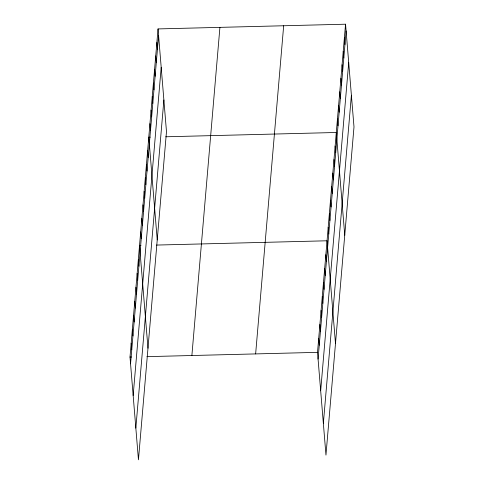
<?xml version="1.0" encoding="UTF-8"?>
<svg xmlns="http://www.w3.org/2000/svg" width="484" height="484" viewBox="0 0 484 484"><rect width="100%" height="100%" fill="white"/><g stroke="black" fill="none" stroke-linecap="round" stroke-linejoin="round"><path stroke-width="0.73" d="M158.038 28.919L166.484 131.648L138.448 459.8L130.002 357.071L158.038 28.919L345.552 24.2L353.998 126.929L325.962 455.081L317.516 352.352L345.552 24.2M130.553 363.811L158.595 35.659M133.16 395.488L161.196 67.337M135.841 428.122L163.882 99.97M191.882 355.516L219.917 27.358M255.637 353.913L283.672 25.755M318.067 359.092L346.108 30.94M320.674 390.769L348.71 62.617M323.354 423.409L351.396 95.251M150.258 137.172L148.788 137.208L157.233 239.937M165.728 136.784L336.301 132.489L344.747 235.218M141.007 245.461L139.531 245.497L147.977 348.226M156.477 245.073L327.045 240.784L335.491 343.513M130.002 357.071L131.473 357.035M146.942 356.647L317.516 352.352M344.396 37.734L344.953 44.48M343.241 51.274L343.797 58.013M342.085 64.808L342.636 71.547M340.93 78.347L341.48 85.087M339.768 91.881L340.325 98.621M338.612 105.415L339.169 112.161M337.457 118.955L338.014 125.695M335.146 146.029L335.696 152.769M333.99 159.563L334.541 166.302M332.829 173.103L333.385 179.842M331.673 186.636L332.23 193.376M330.518 200.17L331.074 206.91M329.362 213.71L329.913 220.45M328.206 227.244L328.757 233.984M325.853 254.729L326.41 261.469M324.661 268.674L325.218 275.414M323.469 282.62L324.026 289.359M322.284 296.565L322.834 303.311M321.092 310.516L321.642 317.256M319.9 324.461L320.45 331.201M318.708 338.407L319.259 345.146M156.883 42.453L157.439 49.193M155.727 55.993L156.284 62.732M154.571 69.527L155.122 76.266M153.416 83.06L153.966 89.806M152.254 96.6L152.811 103.34M151.099 110.134L151.655 116.874M149.943 123.674L150.5 130.414M147.632 150.742L148.183 157.488M146.477 164.282L147.027 171.021M145.315 177.816L145.872 184.555M144.159 191.355L144.716 198.095M143.004 204.889L143.56 211.629M141.848 218.429L142.399 225.169M140.693 231.963L141.243 238.703M138.345 259.448L138.896 266.188M137.153 273.393L137.704 280.133M135.962 287.339L136.512 294.078M134.77 301.284L135.32 308.024M133.578 315.229L134.129 321.975M132.386 329.18L132.937 335.92M131.194 343.126L131.745 349.865"/></g></svg>
